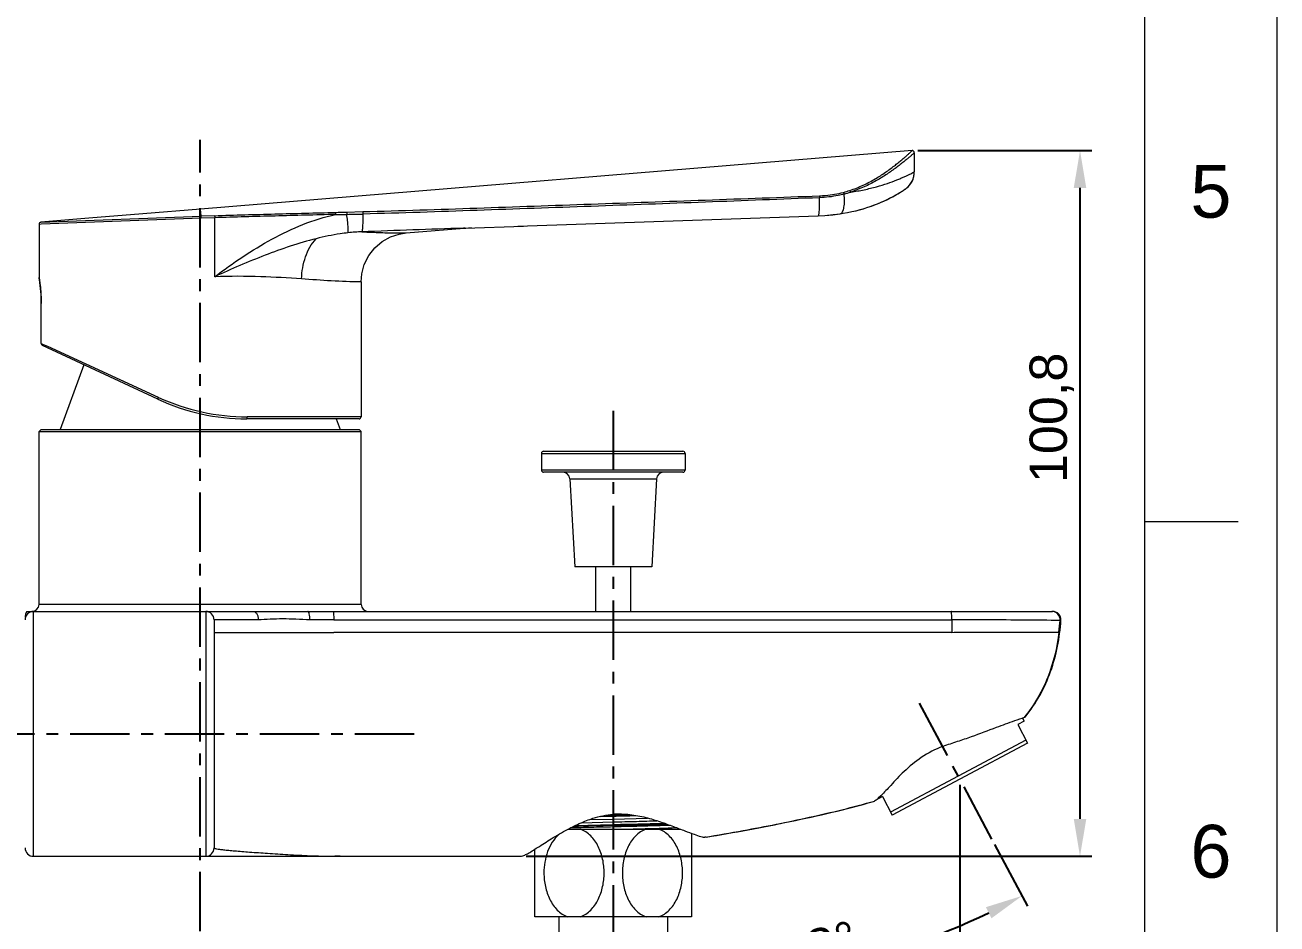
# Model space of a CAD drawing. Header units: millimetres. Extents: x 789 to 1209, y -1278 to -684.
# Drawn here: x 1075.1 to 1209.1, y -1094.6 to -998.3 of the extents above; entities that cross this region are included whole.
import ezdxf

# ---------------------------------------------------------------- set-up
doc = ezdxf.new("R2010")
doc.units = ezdxf.units.MM
doc.header["$LTSCALE"] = 0.1
doc.linetypes.add('CENTERX2', pattern=[101.6, 63.5, -12.7, 12.7, -12.7])
doc.layers.get('0').update_dxf_attribs({"lineweight": 13})
doc.layers.add('CENTER', color=1, linetype='CENTERX2')
doc.layers.add('DIM', color=3, linetype='Continuous', lineweight=9)
doc.styles.get("Standard").update_dxf_attribs({"font": 'arial.ttf'})
doc.dimstyles.new('ISO-25', dxfattribs={"dimtxt": 2.5, "dimasz": 2.5, "dimexe": 1.25, "dimexo": 0.625, "dimtad": 1, "dimlfac": 1.333333, "dimtxsty": 'Standard', "dimcen": 2.5, "dimadec": 0, "dimazin": 0, "dimtfac": 1, "dimtmove": 0, "dimatfit": 3, "dimfxl": 0, "dimarcsym": 0})

# ---------------------------------------------------------------- blocks, each defined once
blk = doc.blocks.new('*D13')
at = {"layer": 'Defpoints', "color": 0}
for p in [(1175.2, -1079.11), (1041.87, -1155.19), (1175.2, -1188.36)]:
    blk.add_point(p, dxfattribs=at)
at = {"layer": 'DIM', "color": 0, "linetype": 'ByBlock', "lineweight": -2}
for p, q in [((1175.2, -1079.73), (1175.2, -1189.61)), ((1041.87, -1155.82), (1041.87, -1189.61)), ((1045.87, -1188.36), (1171.2, -1188.36))]:
    blk.add_line(p, q, dxfattribs=at)
at = {"layer": 'DIM', "color": 0}
for points in [[(1045.87, -1187.69), (1045.87, -1189.03), (1041.87, -1188.36)], [(1171.2, -1187.69), (1171.2, -1189.03), (1175.2, -1188.36)]]:
    blk.add_solid(points, dxfattribs=at)
at = {"layer": 'DIM', "color": 0, "insert": (1108.54, -1185.33), "char_height": 4, "attachment_point": 5}
blk.add_mtext('177,8', dxfattribs=at)
blk = doc.blocks.new('*D14')
at = {"layer": 'Defpoints', "color": 0}
for p in [(1138.08, -1039.65), (1170.68, -1070.61), (1178.63, -1085.55), (1153.2, -1101.3), (1138.08, -1144)]:
    blk.add_point(p, dxfattribs=at)
at = {"layer": 'DIM', "color": 0, "linetype": 'ByBlock', "lineweight": -2}
blk.add_line((1178.92, -1086.1), (1182.44, -1092.71), dxfattribs=at)
blk.add_arc((1138.08, -1009.33), 93.2, 272.4593, 295.5584, dxfattribs=at)
at = {"layer": 'DIM', "color": 0}
for points in [[(1177.98, -1092.82), (1178.58, -1094.01), (1181.85, -1091.61)], [(1142.09, -1103.11), (1142.06, -1101.78), (1138.08, -1102.53)]]:
    blk.add_solid(points, dxfattribs=at)
at = {"layer": 'DIM', "color": 0, "insert": (1159.99, -1097.17), "char_height": 4, "attachment_point": 5, "rotation": 14.0089}
blk.add_mtext('28°', dxfattribs=at)
blk = doc.blocks.new('*D15')
at = {"layer": 'Defpoints', "color": 0}
for p in [(1170.07, -1011.76), (1188.06, -1011.76), (1128.14, -1087.37)]:
    blk.add_point(p, dxfattribs=at)
at = {"layer": 'DIM', "color": 0, "linetype": 'ByBlock', "lineweight": -2}
for p, q in [((1170.7, -1011.76), (1189.31, -1011.76)), ((1188.06, -1083.37), (1188.06, -1015.76)), ((1128.77, -1087.37), (1189.31, -1087.37))]:
    blk.add_line(p, q, dxfattribs=at)
at = {"layer": 'DIM', "color": 0}
for points in [[(1187.39, -1015.76), (1188.73, -1015.76), (1188.06, -1011.76)], [(1187.39, -1083.37), (1188.73, -1083.37), (1188.06, -1087.37)]]:
    blk.add_solid(points, dxfattribs=at)
at = {"layer": 'DIM', "color": 0, "insert": (1185.03, -1040.4), "char_height": 4, "attachment_point": 5, "rotation": 90}
blk.add_mtext('100,8', dxfattribs=at)

msp = doc.modelspace()

# ---------------------------------------------------------------- linework, layer by layer
for p, q in [((1195.008, -1263.637), (1195.008, -697.981)), ((1195.008, -1051.516), (1205.008, -1051.516))]:
    msp.add_line(p, q)
at = {"color": 7, "linetype": 'Continuous'}
for p, q in [((1170.075, -1011.764), (1093.876, -1018.037)), ((1170.075, -1011.764), (1170.075, -1011.764)), ((1170.163, -1011.775), (1170.075, -1011.764)), ((1170.244, -1011.822), (1170.204, -1011.793)), ((1170.28, -1011.864), (1170.244, -1011.822)), ((1170.318, -1011.989), (1170.299, -1011.897)), ((1170.318, -1011.989), (1170.318, -1014.036)), ((1170.309, -1014.235), (1170.318, -1014.036)), ((1160.153, -1016.61), (1160.168, -1016.815)), ((1076.794, -1019.442), (1093.956, -1018.793)), ((1093.956, -1018.793), (1093.876, -1018.037)), ((1095.382, -1018.739), (1093.956, -1018.793)), ((1093.966, -1019.017), (1093.956, -1018.793)), ((1109.518, -1018.353), (1111.258, -1018.305)), ((1160.028, -1018.74), (1160.029, -1018.74)), ((1160.03, -1018.739), (1160.03, -1018.739)), ((1076.804, -1019.658), (1076.589, -1019.666)), ((1076.589, -1019.666), (1076.589, -1025.286)), ((1093.966, -1019.017), (1076.804, -1019.658)), ((1095.409, -1018.962), (1093.966, -1019.017)), ((1095.409, -1025.276), (1095.409, -1018.962)), ((1115.9, -1020.587), (1122.109, -1020.076)), ((1122.223, -1020.069), (1122.04, -1020.075)), ((1122.161, -1020.073), (1122.291, -1020.066)), ((1122.223, -1020.069), (1128.469, -1019.847)), ((1122.291, -1020.066), (1122.582, -1020.056)), ((1122.582, -1020.056), (1122.929, -1020.044)), ((1076.589, -1025.286), (1076.593, -1025.323)), ((1076.589, -1025.286), (1076.602, -1025.358)), ((1076.593, -1025.323), (1076.605, -1025.398)), ((1076.605, -1025.398), (1076.64, -1025.619)), ((1076.64, -1025.619), (1076.689, -1025.974)), ((1111.082, -1025.818), (1111.082, -1040.282)), ((1076.83, -1032.434), (1076.83, -1028.135)), ((1076.83, -1028.135), (1076.833, -1028.135)), ((1076.833, -1032.434), (1076.833, -1028.135)), ((1076.83, -1032.434), (1076.833, -1032.434)), ((1076.833, -1032.434), (1076.974, -1032.499)), ((1076.891, -1032.588), (1076.96, -1032.638)), ((1089.316, -1038.4), (1076.96, -1032.638)), ((1076.974, -1032.499), (1077.313, -1032.655)), ((1077.313, -1032.655), (1077.486, -1032.735)), ((1077.486, -1032.735), (1089.352, -1038.196)), ((1081.398, -1034.708), (1078.839, -1041.632)), ((1089.352, -1038.196), (1089.389, -1038.213)), ((1111.082, -1040.282), (1098.888, -1040.282)), ((1076.814, -1041.632), (1076.589, -1041.857)), ((1076.815, -1041.632), (1110.856, -1041.632)), ((1110.857, -1040.507), (1098.823, -1040.507)), ((1108.416, -1040.507), (1108.832, -1041.632)), ((1110.857, -1041.632), (1111.082, -1041.857)), ((1076.589, -1060.378), (1076.589, -1041.857)), ((1076.589, -1041.857), (1111.082, -1041.857)), ((1111.082, -1060.378), (1111.082, -1041.857)), ((1130.39, -1044.2), (1130.39, -1046)), ((1130.39, -1044.2), (1145.761, -1044.2)), ((1130.615, -1043.975), (1145.536, -1043.975)), ((1145.761, -1044.2), (1145.761, -1046)), ((1145.761, -1046), (1130.39, -1046)), ((1145.536, -1046.225), (1130.615, -1046.225)), ((1133.428, -1046.933), (1142.723, -1046.933)), ((1133.428, -1046.933), (1133.951, -1056.347)), ((1142.723, -1046.933), (1142.2, -1056.347)), ((1142.2, -1056.347), (1133.951, -1056.347)), ((1136.201, -1061.128), (1136.201, -1056.347)), ((1139.95, -1061.128), (1139.95, -1056.347)), ((1111.082, -1060.378), (1076.589, -1060.378)), ((1075.293, -1061.128), (1185.118, -1061.128)), ((1075.99, -1087.372), (1075.99, -1061.128)), ((1094.435, -1061.128), (1094.435, -1087.372)), ((1095.335, -1062.028), (1095.335, -1086.472)), ((1100.075, -1062.028), (1095.335, -1062.028)), ((1108.137, -1062.028), (1105.594, -1062.028)), ((1108.143, -1062.028), (1174.324, -1062.028)), ((1174.324, -1062.028), (1174.324, -1063.377)), ((1186.016, -1062.09), (1185.926, -1062.091)), ((1095.335, -1063.377), (1108.143, -1063.377)), ((1132.738, -1063.377), (1108.143, -1063.377)), ((1149.446, -1063.377), (1132.738, -1063.377)), ((1166.821, -1063.377), (1149.446, -1063.377)), ((1174.324, -1063.377), (1166.821, -1063.377)), ((1182.192, -1072.449), (1182.081, -1072.495)), ((1182.089, -1072.894), (1181.394, -1073.264)), ((1181.394, -1073.264), (1182.45, -1075.249)), ((1182.089, -1072.894), (1181.922, -1072.58)), ((1182.274, -1074.918), (1167.778, -1082.632)), ((1182.45, -1075.249), (1167.954, -1082.963)), ((1165.941, -1081.494), (1166.054, -1081.449)), ((1166.897, -1080.977), (1166.202, -1081.347)), ((1166.741, -1080.891), (1166.463, -1081.155)), ((1166.897, -1080.977), (1167.954, -1082.963)), ((1136.696, -1083.093), (1138.075, -1083.063)), ((1137.302, -1082.965), (1138.077, -1082.947)), ((1138.484, -1082.861), (1138.075, -1082.87)), ((1138.077, -1082.947), (1139.848, -1082.906)), ((1133.233, -1084.466), (1145.285, -1084.466)), ((1138.075, -1083.995), (1133.996, -1084.098)), ((1134.701, -1083.775), (1138.075, -1083.682)), ((1135.525, -1083.436), (1138.075, -1083.375)), ((1138.075, -1083.375), (1141.755, -1083.274)), ((1145.199, -1084.466), (1145.199, -1084.433)), ((1146.474, -1084.915), (1146.474, -1093.839)), ((1148.011, -1085.324), (1147.897, -1085.33)), ((1129.677, -1093.839), (1129.677, -1086.609)), ((1075.99, -1087.372), (1128.14, -1087.372)), ((1108.234, -1087.371), (1108.261, -1087.371)), ((1108.261, -1087.371), (1108.643, -1087.372)), ((1108.832, -1087.359), (1128.254, -1087.359)), ((1108.832, -1087.372), (1108.832, -1087.359)), ((1128.14, -1087.372), (1128.254, -1087.359)), ((1146.474, -1093.839), (1129.677, -1093.839)), ((1132.263, -1093.839), (1132.263, -1106.214)), ((1143.888, -1093.839), (1143.888, -1106.214))]:
    msp.add_line(p, q, dxfattribs=at)
msp.add_lwpolyline([(789.15, -683.839), (1209.15, -683.839), (1209.15, -1277.779), (789.15, -1277.779)], close=True)
for points in [[(1170.318, -1011.988), (1170.297, -1011.894), (1170.239, -1011.817), (1170.154, -1011.772), (1170.075, -1011.764)], [(1162.38, -1018.529), (1162.712, -1018.478), (1163.174, -1018.396), (1163.62, -1018.305), (1164.05, -1018.207), (1164.464, -1018.1), (1164.862, -1017.988), (1165.243, -1017.871), (1165.604, -1017.75), (1165.945, -1017.627), (1166.266, -1017.504), (1166.568, -1017.381), (1166.852, -1017.26), (1167.117, -1017.14), (1167.363, -1017.024), (1167.593, -1016.912), (1167.804, -1016.804), (1167.999, -1016.702), (1168.176, -1016.605), (1168.339, -1016.515), (1168.487, -1016.43), (1168.62, -1016.352), (1168.74, -1016.281), (1168.846, -1016.216), (1168.939, -1016.158), (1169.021, -1016.106), (1169.094, -1016.06), (1169.157, -1016.019), (1169.213, -1015.982), (1169.264, -1015.947), (1169.313, -1015.914), (1169.364, -1015.878), (1169.427, -1015.831), (1169.519, -1015.756), (1169.648, -1015.639), (1169.795, -1015.479), (1169.94, -1015.284), (1170.071, -1015.062), (1170.18, -1014.813), (1170.262, -1014.537), (1170.309, -1014.235)], [(1169.528, -1015.749), (1169.659, -1015.628), (1169.805, -1015.466), (1169.951, -1015.268), (1170.083, -1015.037), (1170.191, -1014.781), (1170.269, -1014.504), (1170.31, -1014.223)], [(1168.239, -1016.574), (1168.414, -1016.475), (1168.569, -1016.385), (1168.706, -1016.304), (1168.827, -1016.23), (1168.933, -1016.164), (1169.026, -1016.105), (1169.108, -1016.052), (1169.18, -1016.005), (1169.242, -1015.963), (1169.3, -1015.924), (1169.359, -1015.882), (1169.429, -1015.829), (1169.528, -1015.749)], [(1162.352, -1018.537), (1162.697, -1018.484), (1163.175, -1018.4), (1163.639, -1018.306), (1164.09, -1018.201), (1164.526, -1018.088), (1164.947, -1017.967), (1165.351, -1017.84), (1165.734, -1017.709), (1166.096, -1017.575), (1166.436, -1017.441), (1166.755, -1017.307), (1167.054, -1017.174), (1167.333, -1017.043), (1167.591, -1016.917), (1167.828, -1016.795), (1168.044, -1016.681), (1168.239, -1016.574)], [(1093.876, -1018.037), (1087.719, -1018.536), (1081.906, -1019.013), (1076.794, -1019.442)], [(1127.855, -1019.869), (1143.471, -1019.321), (1160.03, -1018.739)], [(1160.029, -1018.74), (1160.73, -1018.706), (1161.605, -1018.631), (1162.352, -1018.537)], [(1160.03, -1018.739), (1160.742, -1018.703), (1161.624, -1018.626), (1162.379, -1018.529)], [(1122.096, -1020.077), (1122.183, -1020.071), (1122.223, -1020.07)], [(1111.082, -1025.818), (1111.152, -1024.962), (1111.422, -1023.959), (1111.896, -1023.012), (1112.551, -1022.177), (1113.348, -1021.5), (1114.233, -1021.007), (1115.148, -1020.705), (1115.9, -1020.587)], [(1076.689, -1025.973), (1076.744, -1026.447), (1076.756, -1026.592)], [(1076.744, -1026.446), (1076.792, -1027.016), (1076.822, -1027.645), (1076.83, -1028.135)], [(1075.293, -1061.128), (1075.148, -1061.378), (1075.09, -1061.697)]]:
    msp.add_lwpolyline(points, dxfattribs=at)
for centre, radius, start, end in [((1170.092, -1011.991), 0.228, 60.49115, 71.76731), ((1170.09, -1011.991), 0.228, 24.14538, 33.64174), ((1168.061, -1014.034), 2.258, 344.39692, 345.87275), ((1168.071, -1014.036), 2.247, 345.86729, 0.00439), ((1160.039, -1005.757), 10.822, 284.41359, 288.20359), ((1160.026, -1005.957), 10.826, 284.85744, 288.73151), ((1096.639, -568.227), 450.31, 271.48644, 271.63885), ((1107.575, -890.315), 128.294, 270.34286, 270.87888), ((1107.182, -862.102), 156.51, 270.8643, 271.50065), ((1160.028, -1018.721), 0.019, 264.15123, 270.97643), ((1162.32, -1018.309), 0.231, 273.65112, 278.15519), ((1288.731, -5812.459), 4795.282, 91.992086, 92.12206), ((1059.402, -1028.206), 17.434, 8.69789, 9.40208), ((1059.78, -1028.158), 17.053, 0.07657, 8.7304), ((1077.055, -1032.434), 0.225, 179.40807, 245), ((1098.823, -1018.013), 22.495, 245, 270), ((1098.884, -1017.468), 22.815, 245.40582, 270.01095), ((1110.857, -1040.282), 0.225, 270, 0), ((1130.615, -1044.2), 0.225, 90, 180), ((1145.536, -1044.2), 0.225, 0, 90), ((1130.615, -1046), 0.225, 180, 270), ((1132.68, -1046.975), 0.75, 3.17983, 90), ((1143.471, -1046.975), 0.75, 90, 176.82017), ((1145.536, -1046), 0.225, 270, 0), ((1075.84, -1060.378), 0.75, 270, 0), ((1111.831, -1060.378), 0.75, 180, 270), ((1075.99, -1062.028), 0.9, 90, 180), ((1094.435, -1062.028), 0.9, 0, 90), ((1185.118, -1062.028), 0.9, 356.0168, 89.99266), ((1161.355, -1060.364), 24.632, 353.03612, 355.97954), ((1120.789, -358.391), 724.878, 271.36688, 271.555204), ((1157.21, -1968.503), 884.638, 91.239452, 91.514913), ((1100.631, -805.776), 283.522, 279.59649, 280.43736), ((1075.99, -1086.472), 0.9, 180, 270), ((1094.435, -1086.472), 0.9, 270, 0), ((1108.813, -1016.956), 70.417, 269.35272, 269.52877), ((1108.223, -1086.601), 0.77, 270.00768, 272.84199), ((1108.833, -1100.85), 13.492, 90.81216, 92.43015), ((1108.832, -1100.809), 13.451, 90.00018, 90.81184)]:
    msp.add_arc(centre, radius, start, end, dxfattribs=at)
for points, knots in [([(1163.42, -1016.037), (1163.905, -1015.877), (1164.827, -1015.508), (1166.091, -1014.836), (1167.196, -1014.126), (1168.012, -1013.528), (1168.586, -1013.074), (1168.957, -1012.769), (1169.28, -1012.494), (1169.551, -1012.256), (1169.744, -1012.082), (1169.869, -1011.966), (1169.941, -1011.9), (1169.996, -1011.846), (1170.039, -1011.807), (1170.059, -1011.781), (1170.075, -1011.769), (1170.075, -1011.764)], [0, 0, 0, 0, 0.1923013, 0.3728358, 0.5381398, 0.6863233, 0.7532463, 0.8137191, 0.8671068, 0.9127728, 0.9498185, 0.9646531, 0.9769387, 0.9866732, 0.9938028, 0.9982623, 1, 1, 1, 1]), ([(1170.318, -1011.989), (1170.318, -1011.993), (1170.302, -1012.005), (1170.281, -1012.03), (1170.237, -1012.069), (1170.181, -1012.122), (1170.107, -1012.188), (1169.978, -1012.302), (1169.781, -1012.473), (1169.502, -1012.708), (1169.172, -1012.98), (1168.791, -1013.281), (1168.202, -1013.729), (1167.366, -1014.32), (1166.234, -1015.021), (1164.94, -1015.686), (1163.999, -1016.052), (1163.503, -1016.21)], [0, 0, 0, 0, 0.0017164, 0.0061416, 0.0132243, 0.0229, 0.0351155, 0.0498696, 0.0867284, 0.1321879, 0.1853634, 0.2456326, 0.3123773, 0.4603499, 0.6257328, 0.8067523, 1, 1, 1, 1]), ([(1163.503, -1016.21), (1163.989, -1016.139), (1164.921, -1015.976), (1166.235, -1015.658), (1167.394, -1015.303), (1168.248, -1014.989), (1168.842, -1014.745), (1169.216, -1014.582), (1169.539, -1014.434), (1169.808, -1014.305), (1169.997, -1014.21), (1170.119, -1014.147), (1170.189, -1014.111), (1170.242, -1014.081), (1170.284, -1014.06), (1170.302, -1014.045), (1170.318, -1014.039), (1170.318, -1014.036)], [0, 0, 0, 0, 0.2049351, 0.394689, 0.5635578, 0.7104267, 0.7744894, 0.8313036, 0.8808553, 0.9226642, 0.9558918, 0.9690824, 0.97997, 0.9885438, 0.9947651, 0.9985934, 1, 1, 1, 1]), ([(1163.503, -1016.21), (1163.499, -1016.193), (1163.479, -1016.132), (1163.45, -1016.073), (1163.42, -1016.037)], [0, 0, 0, 0, 0.2678286, 1, 1, 1, 1]), ([(1111.258, -1018.305), (1113.295, -1018.25), (1117.37, -1018.13), (1125.519, -1017.846), (1135.706, -1017.498), (1147.929, -1017.064), (1156.078, -1016.764), (1160.153, -1016.61)], [0, 0, 0, 0, 0.1249721, 0.2499677, 0.4999757, 0.7499875, 1, 1, 1, 1]), ([(1160.168, -1016.815), (1156.095, -1016.979), (1147.947, -1017.294), (1135.726, -1017.743), (1125.541, -1018.098), (1117.393, -1018.386), (1113.318, -1018.505), (1111.281, -1018.558)], [0, 0, 0, 0, 0.2500071, 0.5000106, 0.7500106, 0.8750091, 1, 1, 1, 1]), ([(1160.03, -1018.739), (1160.047, -1018.738), (1160.079, -1018.676), (1160.103, -1018.571), (1160.131, -1018.382), (1160.15, -1018.138), (1160.165, -1017.839), (1160.175, -1017.393), (1160.173, -1017.048), (1160.168, -1016.815)], [0, 0, 0, 0, 0.0265551, 0.0859573, 0.1815796, 0.311671, 0.4678476, 0.6406288, 1, 1, 1, 1]), ([(1160.153, -1016.61), (1160.374, -1016.601), (1161.242, -1016.547), (1162.105, -1016.4), (1162.733, -1016.238)], [0, 0, 0, 0, 0.2543086, 1, 1, 1, 1]), ([(1162.802, -1016.421), (1162.592, -1016.477), (1161.726, -1016.682), (1160.838, -1016.788), (1160.168, -1016.815)], [0, 0, 0, 0, 0.2454324, 1, 1, 1, 1]), ([(1162.38, -1018.529), (1162.481, -1018.515), (1162.626, -1018.361), (1162.727, -1018.107), (1162.795, -1017.826), (1162.834, -1017.499), (1162.852, -1017.025), (1162.83, -1016.662), (1162.802, -1016.421)], [0, 0, 0, 0, 0.1369543, 0.2409361, 0.3697762, 0.5181471, 0.6780913, 1, 1, 1, 1]), ([(1162.733, -1016.238), (1162.741, -1016.25), (1162.772, -1016.308), (1162.792, -1016.371), (1162.802, -1016.421)], [0, 0, 0, 0, 0.2150714, 1, 1, 1, 1]), ([(1095.382, -1018.739), (1096.46, -1018.697), (1098.617, -1018.639), (1102.93, -1018.522), (1106.164, -1018.442), (1108.321, -1018.386)], [0, 0, 0, 0, 0.2501284, 0.5000979, 1, 1, 1, 1]), ([(1095.382, -1018.739), (1095.387, -1018.744), (1095.391, -1018.771), (1095.4, -1018.817), (1095.405, -1018.886), (1095.408, -1018.936), (1095.409, -1018.962)], [0, 0, 0, 0, 0.1005487, 0.3291637, 0.6529392, 1, 1, 1, 1]), ([(1095.409, -1025.276), (1096.383, -1024.538), (1098.374, -1023.114), (1102.528, -1020.561), (1105.962, -1019.121), (1108.343, -1018.607)], [0, 0, 0, 0, 0.2504671, 0.5008803, 1, 1, 1, 1]), ([(1108.343, -1018.607), (1106.187, -1018.663), (1102.953, -1018.744), (1098.642, -1018.862), (1096.486, -1018.921), (1095.409, -1018.962)], [0, 0, 0, 0, 0.4999993, 0.7499988, 1, 1, 1, 1]), ([(1108.321, -1018.386), (1108.332, -1018.41), (1108.334, -1018.487), (1108.342, -1018.559), (1108.343, -1018.607)], [0, 0, 0, 0, 0.3548391, 1, 1, 1, 1]), ([(1109.518, -1018.353), (1109.523, -1018.363), (1109.528, -1018.392), (1109.539, -1018.472), (1109.542, -1018.542), (1109.543, -1018.594)], [0, 0, 0, 0, 0.1305188, 0.3614192, 1, 1, 1, 1]), ([(1109.674, -1020.57), (1109.682, -1020.539), (1109.693, -1020.459), (1109.702, -1020.229), (1109.682, -1019.824), (1109.628, -1019.246), (1109.574, -1018.818), (1109.543, -1018.594)], [0, 0, 0, 0, 0.047594, 0.1214884, 0.3487461, 0.6581949, 1, 1, 1, 1]), ([(1111.169, -1020.466), (1111.185, -1020.452), (1111.206, -1020.391), (1111.232, -1020.276), (1111.253, -1020.096), (1111.271, -1019.861), (1111.283, -1019.576), (1111.291, -1019.136), (1111.287, -1018.792), (1111.281, -1018.558)], [0, 0, 0, 0, 0.0326969, 0.0945035, 0.1884675, 0.3127871, 0.4636786, 0.6340886, 1, 1, 1, 1]), ([(1111.258, -1018.305), (1111.263, -1018.315), (1111.267, -1018.346), (1111.278, -1018.43), (1111.28, -1018.505), (1111.281, -1018.558)], [0, 0, 0, 0, 0.1299831, 0.3669847, 1, 1, 1, 1]), ([(1076.794, -1019.442), (1076.74, -1019.447), (1076.632, -1019.499), (1076.59, -1019.612), (1076.589, -1019.666)], [0, 0, 0, 0, 0.5001182, 1, 1, 1, 1]), ([(1106.259, -1021.205), (1104.399, -1021.67), (1101.658, -1022.609), (1098.074, -1024.062), (1096.298, -1024.868), (1095.409, -1025.276)], [0, 0, 0, 0, 0.4958091, 0.7469732, 1, 1, 1, 1]), ([(1104.697, -1025.513), (1104.723, -1024.713), (1104.99, -1023.166), (1105.745, -1021.752), (1106.259, -1021.205)], [0, 0, 0, 0, 0.5159111, 1, 1, 1, 1]), ([(1109.673, -1020.57), (1109.392, -1020.601), (1108.244, -1020.753), (1107.108, -1020.991), (1106.259, -1021.204)], [0, 0, 0, 0, 0.2443161, 1, 1, 1, 1]), ([(1111.169, -1020.466), (1111.851, -1020.497), (1112.804, -1020.536), (1113.979, -1020.569), (1114.647, -1020.582), (1115.171, -1020.586), (1115.547, -1020.589), (1115.774, -1020.586), (1115.875, -1020.589), (1115.9, -1020.587)], [0, 0, 0, 0, 0.4326821, 0.6044359, 0.7453898, 0.8562576, 0.9362261, 0.9840208, 1, 1, 1, 1]), ([(1104.697, -1025.513), (1103.245, -1025.41), (1100.151, -1025.23), (1097.05, -1025.218), (1095.409, -1025.276)], [0, 0, 0, 0, 0.4698764, 1, 1, 1, 1]), ([(1089.352, -1038.196), (1089.333, -1038.24), (1089.312, -1038.302), (1089.301, -1038.37), (1089.309, -1038.397), (1089.316, -1038.4)], [0, 0, 0, 0, 0.6733125, 0.8922461, 1, 1, 1, 1]), ([(1098.823, -1040.507), (1098.832, -1040.507), (1098.856, -1040.485), (1098.881, -1040.409), (1098.888, -1040.336), (1098.888, -1040.282)], [0, 0, 0, 0, 0.1186275, 0.3433939, 1, 1, 1, 1]), ([(1099.491, -1061.128), (1099.566, -1061.128), (1099.736, -1061.183), (1099.929, -1061.397), (1100.048, -1061.693), (1100.075, -1061.916), (1100.075, -1062.028)], [0, 0, 0, 0, 0.1912933, 0.4318135, 0.7149904, 1, 1, 1, 1]), ([(1105.594, -1062.028), (1105.594, -1061.814), (1105.567, -1061.522), (1105.491, -1061.226), (1105.412, -1061.128), (1105.378, -1061.128)], [0, 0, 0, 0, 0.6700615, 0.8936116, 1, 1, 1, 1]), ([(1108.097, -1061.128), (1108.103, -1061.128), (1108.108, -1061.161), (1108.117, -1061.203), (1108.123, -1061.29), (1108.133, -1061.45), (1108.141, -1061.701), (1108.143, -1061.913), (1108.143, -1062.028)], [0, 0, 0, 0, 0.0215931, 0.0789903, 0.17146, 0.2954182, 0.6187367, 1, 1, 1, 1]), ([(1174.324, -1062.028), (1174.324, -1061.913), (1174.322, -1061.701), (1174.314, -1061.45), (1174.304, -1061.29), (1174.298, -1061.203), (1174.289, -1061.161), (1174.284, -1061.128), (1174.278, -1061.128)], [0, 0, 0, 0, 0.3811477, 0.7044318, 0.8284474, 0.9209832, 0.9784053, 1, 1, 1, 1]), ([(1185.926, -1062.091), (1185.942, -1061.852), (1185.771, -1061.34), (1185.273, -1061.128), (1185.035, -1061.128)], [0, 0, 0, 0, 0.5013497, 1, 1, 1, 1]), ([(1105.594, -1062.028), (1105.096, -1062.028), (1104.125, -1061.977), (1102.703, -1061.923), (1101.361, -1061.971), (1100.493, -1062.028), (1100.075, -1062.028)], [0, 0, 0, 0, 0.2704571, 0.5280001, 0.7726657, 1, 1, 1, 1]), ([(1185.926, -1062.091), (1184.653, -1062.094), (1180.786, -1062.047), (1176.919, -1062.03), (1174.324, -1062.028)], [0, 0, 0, 0, 0.3291026, 1, 1, 1, 1]), ([(1182.192, -1072.449), (1182.778, -1071.721), (1183.83, -1070.164), (1185.368, -1066.748), (1185.886, -1063.95), (1186.016, -1062.09)], [0, 0, 0, 0, 0.2503025, 0.5005756, 1, 1, 1, 1]), ([(1174.324, -1063.377), (1175.031, -1063.364), (1176.415, -1063.377), (1178.426, -1063.37), (1180.287, -1063.364), (1181.943, -1063.361), (1183.346, -1063.356), (1184.457, -1063.353), (1185.185, -1063.355), (1185.598, -1063.346), (1185.746, -1063.344), (1185.805, -1063.35)], [0, 0, 0, 0, 0.1847218, 0.3617107, 0.5254365, 0.6710452, 0.7944001, 0.8920855, 0.9613657, 0.9846836, 1, 1, 1, 1]), ([(1185.805, -1063.35), (1185.602, -1065.001), (1184.839, -1068.281), (1183.129, -1071.205), (1182.081, -1072.495)], [0, 0, 0, 0, 0.5002651, 1, 1, 1, 1]), ([(1182.081, -1072.495), (1181.741, -1072.628), (1180.733, -1072.97), (1178.846, -1073.662), (1176.818, -1074.448), (1174.903, -1075.093), (1173.878, -1075.421), (1173.365, -1075.607)], [0, 0, 0, 0, 0.1182282, 0.3449981, 0.6514131, 0.8230613, 1, 1, 1, 1]), ([(1173.365, -1075.607), (1172.556, -1075.899), (1171.064, -1076.669), (1169.268, -1078.186), (1167.901, -1079.638), (1167.103, -1080.529), (1166.741, -1080.891)], [0, 0, 0, 0, 0.3013997, 0.5809414, 0.8204193, 1, 1, 1, 1]), ([(1148.011, -1085.324), (1151.025, -1084.813), (1157.037, -1083.704), (1163.002, -1082.336), (1165.941, -1081.494)], [0, 0, 0, 0, 0.5000445, 1, 1, 1, 1]), ([(1151.994, -1084.606), (1154.357, -1084.171), (1159.071, -1083.242), (1163.746, -1082.113), (1166.054, -1081.448)], [0, 0, 0, 0, 0.5000459, 1, 1, 1, 1]), ([(1166.463, -1081.155), (1166.388, -1081.222), (1166.259, -1081.33), (1166.117, -1081.423), (1166.054, -1081.449)], [0, 0, 0, 0, 0.598695, 1, 1, 1, 1]), ([(1135.223, -1083.54), (1135.448, -1083.454), (1136.371, -1083.128), (1137.34, -1082.921), (1138.075, -1082.861)], [0, 0, 0, 0, 0.2462283, 1, 1, 1, 1]), ([(1138.075, -1082.861), (1138.669, -1082.812), (1139.851, -1082.838), (1141.54, -1083.172), (1143.088, -1083.648), (1144.473, -1084.152), (1145.671, -1084.614), (1146.645, -1084.984), (1147.303, -1085.216), (1147.692, -1085.313), (1147.838, -1085.333), (1147.897, -1085.33)], [0, 0, 0, 0, 0.1750403, 0.344764, 0.5046935, 0.6506831, 0.7781185, 0.8819546, 0.9571505, 0.9827208, 1, 1, 1, 1]), ([(1128.254, -1087.359), (1128.34, -1087.349), (1128.557, -1087.264), (1128.93, -1087.071), (1129.421, -1086.776), (1130.269, -1086.237), (1131.518, -1085.433), (1132.595, -1084.8), (1133.188, -1084.483)], [0, 0, 0, 0, 0.0455571, 0.12001, 0.2212123, 0.3453979, 0.6472085, 1, 1, 1, 1]), ([(1133.188, -1084.483), (1133.349, -1084.398), (1134.012, -1084.053), (1134.695, -1083.743), (1135.223, -1083.54)], [0, 0, 0, 0, 0.2431269, 1, 1, 1, 1]), ([(1133.554, -1084.297), (1134.269, -1084.274), (1135.776, -1084.235), (1137.283, -1084.206), (1138.075, -1084.188)], [0, 0, 0, 0, 0.4745328, 1, 1, 1, 1]), ([(1137.099, -1089.152), (1137.099, -1088.663), (1136.998, -1087.688), (1136.609, -1086.53), (1136.132, -1085.707), (1135.692, -1085.169), (1135.173, -1084.734), (1134.771, -1084.535), (1134.564, -1084.466)], [0, 0, 0, 0, 0.2604577, 0.5167566, 0.6422063, 0.7648349, 0.884131, 1, 1, 1, 1]), ([(1138.075, -1083.682), (1138.91, -1083.662), (1140.472, -1083.629), (1142.033, -1083.581), (1142.761, -1083.555)], [0, 0, 0, 0, 0.5340055, 1, 1, 1, 1]), ([(1143.628, -1083.852), (1142.782, -1083.88), (1141.445, -1083.922), (1139.594, -1083.962), (1138.588, -1083.983), (1138.075, -1083.995)], [0, 0, 0, 0, 0.4569203, 0.7228995, 1, 1, 1, 1]), ([(1138.075, -1084.072), (1139.12, -1084.048), (1141.038, -1084.004), (1142.956, -1083.954), (1143.829, -1083.925)], [0, 0, 0, 0, 0.5445735, 1, 1, 1, 1]), ([(1138.075, -1084.188), (1139.194, -1084.162), (1141.209, -1084.104), (1143.224, -1084.061), (1144.12, -1084.025)], [0, 0, 0, 0, 0.5550871, 1, 1, 1, 1]), ([(1141.586, -1084.466), (1141.38, -1084.535), (1140.978, -1084.734), (1140.458, -1085.169), (1140.019, -1085.707), (1139.541, -1086.53), (1139.153, -1087.688), (1139.052, -1088.663), (1139.052, -1089.152)], [0, 0, 0, 0, 0.1158715, 0.235159, 0.3577946, 0.4832413, 0.7395452, 1, 1, 1, 1]), ([(1139.33, -1084.466), (1139.926, -1084.45), (1141.047, -1084.417), (1142.586, -1084.379), (1143.813, -1084.332), (1144.515, -1084.295), (1144.797, -1084.275)], [0, 0, 0, 0, 0.3267288, 0.6149233, 0.8446371, 1, 1, 1, 1]), ([(1145.497, -1089.152), (1145.497, -1088.663), (1145.396, -1087.688), (1145.008, -1086.53), (1144.53, -1085.707), (1144.09, -1085.169), (1143.571, -1084.734), (1143.169, -1084.535), (1142.962, -1084.466)], [0, 0, 0, 0, 0.2604577, 0.5167566, 0.6422063, 0.7648349, 0.884131, 1, 1, 1, 1]), ([(1132.253, -1085.016), (1131.979, -1085.257), (1131.501, -1085.84), (1131.01, -1086.865), (1130.718, -1087.986), (1130.654, -1088.763), (1130.654, -1089.152)], [0, 0, 0, 0, 0.2403834, 0.4892279, 0.7433585, 1, 1, 1, 1]), ([(1095.335, -1086.472), (1095.335, -1086.481), (1095.36, -1086.503), (1095.445, -1086.534), (1095.638, -1086.576), (1095.952, -1086.622), (1096.388, -1086.674), (1096.934, -1086.729), (1097.584, -1086.787), (1098.33, -1086.848), (1099.499, -1086.937), (1101.144, -1087.052), (1103.3, -1087.19), (1105.619, -1087.313), (1107.213, -1087.359), (1108.018, -1087.369)], [0, 0, 0, 0, 0.0021985, 0.0065128, 0.0222977, 0.0475007, 0.0819817, 0.1254538, 0.1768827, 0.2357149, 0.3017058, 0.4529169, 0.6243101, 0.810506, 1, 1, 1, 1]), ([(1130.654, -1089.152), (1130.654, -1089.642), (1130.755, -1090.617), (1131.143, -1091.775), (1131.621, -1092.598), (1132.06, -1093.136), (1132.58, -1093.571), (1132.982, -1093.77), (1133.188, -1093.839)], [0, 0, 0, 0, 0.2604577, 0.5167566, 0.6422063, 0.7648349, 0.884131, 1, 1, 1, 1]), ([(1134.564, -1093.839), (1134.771, -1093.77), (1135.173, -1093.571), (1135.693, -1093.136), (1136.132, -1092.598), (1136.61, -1091.775), (1136.998, -1090.617), (1137.099, -1089.642), (1137.099, -1089.152)], [0, 0, 0, 0, 0.1158715, 0.235159, 0.3577946, 0.4832413, 0.7395452, 1, 1, 1, 1]), ([(1139.052, -1089.152), (1139.052, -1089.642), (1139.153, -1090.617), (1139.541, -1091.775), (1140.019, -1092.598), (1140.459, -1093.136), (1140.978, -1093.571), (1141.38, -1093.77), (1141.586, -1093.839)], [0, 0, 0, 0, 0.2604577, 0.5167566, 0.6422063, 0.7648349, 0.884131, 1, 1, 1, 1]), ([(1142.962, -1093.839), (1143.169, -1093.77), (1143.571, -1093.571), (1144.091, -1093.136), (1144.53, -1092.598), (1145.008, -1091.775), (1145.396, -1090.617), (1145.497, -1089.642), (1145.497, -1089.152)], [0, 0, 0, 0, 0.1158715, 0.235159, 0.3577946, 0.4832413, 0.7395452, 1, 1, 1, 1])]:
    msp.add_open_spline(points, degree=3, knots=knots, dxfattribs=at)
for points in [[(1111.169, -1020.466), (1110.669, -1020.478), (1110.17, -1020.515), (1109.673, -1020.57)], [(1111.082, -1025.818), (1108.951, -1025.841), (1106.822, -1025.662), (1104.697, -1025.513)], [(1076.833, -1032.434), (1076.832, -1032.489), (1076.854, -1032.548), (1076.891, -1032.588)], [(1138.075, -1083.063), (1138.077, -1083.063), (1138.079, -1083.063), (1138.08, -1083.063)]]:
    msp.add_open_spline(points, degree=3, dxfattribs=at)
at = {"layer": 'CENTER'}
for p, q in [((1093.836, -1095.398), (1093.836, -1010.62)), ((1138.075, -1039.654), (1138.075, -1143.996)), ((1178.631, -1085.549), (1170.682, -1070.611)), ((1049.434, -1074.25), (1117.409, -1074.25))]:
    msp.add_line(p, q, dxfattribs=at)

# ---------------------------------------------------------------- texts
at = {"char_height": 5.657, "attachment_point": 5}
for s, insert in [('5', (1202.079, -1016.162)), ('6', (1202.079, -1086.869))]:
    msp.add_mtext_dynamic_manual_height_columns(s, width=50, gutter_width=12.5, heights=[0], dxfattribs=dict(at, insert=insert))

# ---------------------------------------------------------------- dimensions: what is measured, and where the dimension line sits
at = {"layer": 'DIM'}
dim = msp.add_linear_dim(base=(1188.059, -1011.764), p1=(1128.14, -1087.372), p2=(1170.075, -1011.764), angle=90, dimstyle='ISO-25', override={"dimtxt": 4, "dimasz": 4, "dimdec": 1, "dimlfac": 1.333333, "dimtdec": 1, "dimfxl": 1.25, "dimarcsym": 1}, dxfattribs=at)
dim.commit()
dim.dimension.update_dxf_attribs({"geometry": '*D15', "text_midpoint": (1188.059, -1040.396), "dimtype": 160})
dim = msp.add_angular_dim_2l(base=(1153.2, -1101.296), line1=((1178.631, -1085.549), (1170.682, -1070.611)), line2=((1138.075, -1039.654), (1138.075, -1143.996)), dimstyle='ISO-25', override={"dimtxt": 4, "dimasz": 4, "dimdec": 1, "dimlfac": 1.333333, "dimtdec": 1, "dimfxl": 1.25, "dimarcsym": 1}, dxfattribs=at)
dim.commit()
dim.dimension.update_dxf_attribs({"geometry": '*D14', "text_midpoint": (1159.99, -1097.171)})
dim = msp.add_linear_dim(base=(1175.202, -1188.361), p1=(1041.868, -1155.19), p2=(1175.202, -1079.106), dimstyle='ISO-25', override={"dimtxt": 4, "dimasz": 4, "dimdec": 1, "dimlfac": 1.333333, "dimtdec": 1, "dimfxl": 1.25, "dimarcsym": 1}, dxfattribs=at)
dim.commit()
dim.dimension.update_dxf_attribs({"geometry": '*D13', "text_midpoint": (1108.535, -1185.332)})

doc.saveas('drawing.dxf')
